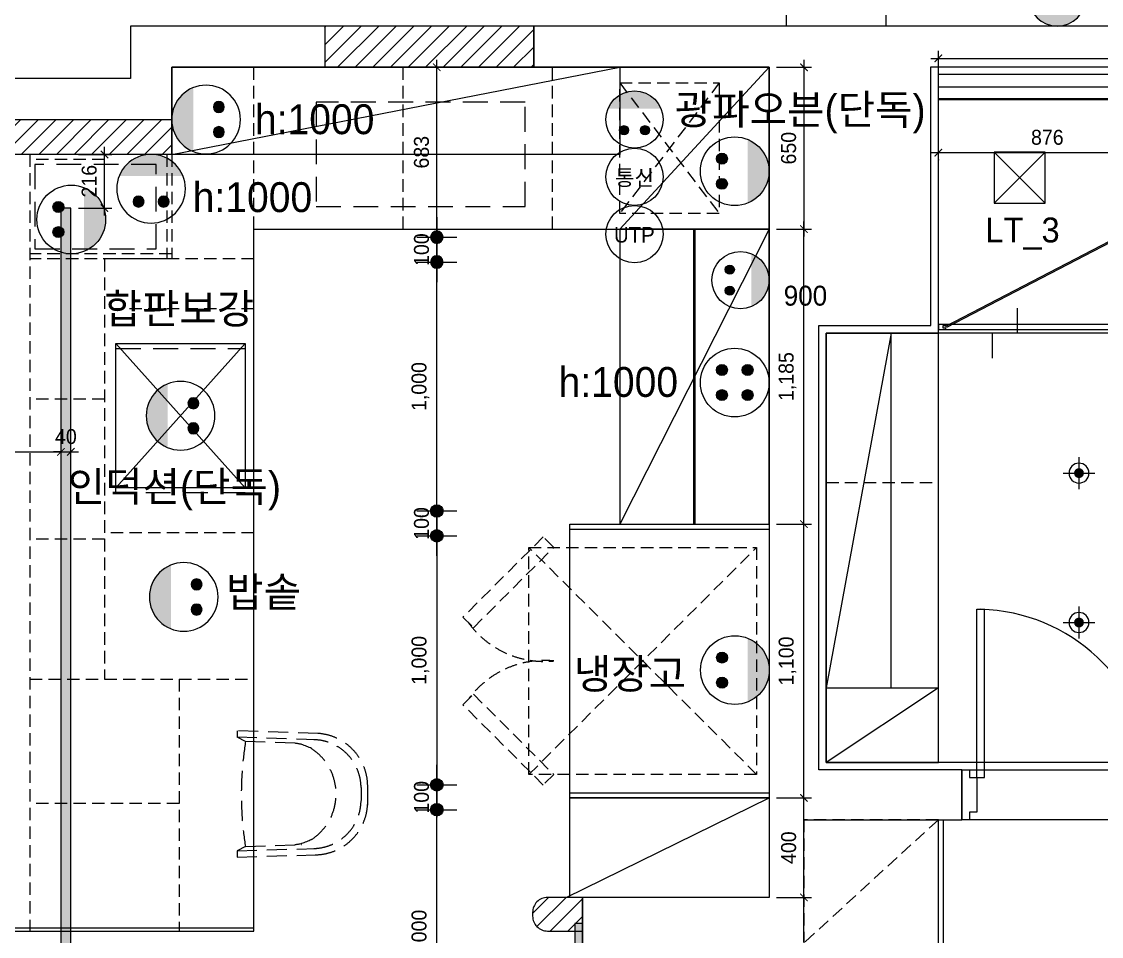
# Model space of a CAD drawing. Header units: inches. Extents: x 3778 to 56227, y -16914 to 35091.
# Drawn here: x 44174 to 48512, y -6040 to -2365 of the extents above; entities that cross this region are included whole.
import ezdxf
from ezdxf.enums import TextEntityAlignment as Align

# ---------------------------------------------------------------- set-up
doc = ezdxf.new("R2010")
doc.units = ezdxf.units.IN
doc.header["$LTSCALE"] = 100
doc.header["$MEASUREMENT"] = 0
doc.header["$PDSIZE"] = 700.071425
for name, pattern in [('DASHED', [0.75, 0.5, -0.25]), ('DASHEDX2', [1.5, 1, -0.5]), ('DH-HID2', [1.2, 0.8, -0.4]), ('HID', [2.5, 1.5, -1])]:
    doc.linetypes.add(name, pattern=pattern)
for name, color, linetype in [('0-ELC TEXT', 7, 'Continuous'), ('03-WAL NEW', 3, 'Continuous'), ('06-FUR', 6, 'Continuous'), ('06-LIGHT', 4, 'Continuous'), ('07-DIM WAL', 5, 'Continuous'), ('2-con', 2, 'Continuous'), ('3.기호.계단선', 30, 'Continuous'), ('BATH', 4, 'Continuous'), ('CO-BATH', 6, 'Continuous'), ('FU-FURM', 251, 'DH-HID2'), ('FUR', 8, 'DASHED'), ('HAT', 8, 'Continuous'), ('RC-LIGHT', 7, 'Continuous'), ('도면층4', 4, 'Continuous'), ('설비', 140, 'Continuous')]:
    doc.layers.add(name, color=color, linetype=linetype)
doc.styles.add('HY 울릉도 L', font='')
doc.styles.add('코레일둥고', font='Korail_Round_Gothic_Medium.ttf')
doc.styles.get('HY 울릉도 L').set_extended_font_data('HY울릉도L')
doc.dimstyles.new('30', dxfattribs={"dimscale": 30, "dimtxt": 2, "dimasz": 1, "dimexe": 1, "dimexo": 1, "dimgap": 1, "dimtad": 1, "dimdec": 0, "dimrnd": 0.05, "dimdsep": 46, "dimlunit": 6, "dimtxsty": 'HY 울릉도 L', "dimblk": 'ARCHTICK', "dimcen": 2.5, "dimdle": 1, "dimclrd": 133, "dimclre": 133, "dimclrt": 30, "dimadec": 0, "dimazin": 0, "dimtfac": 1, "dimtdec": 0, "dimtix": 1, "dimtmove": 2, "dimatfit": 3, "dimldrblk": 'ARCHTICK', "dimfxl": 0, "dimlwd": -1, "dimlwe": -1, "dimarcsym": 0})

# ---------------------------------------------------------------- blocks, each defined once
blk = doc.blocks.new('cjvjf')
at = {"layer": '2-con'}
for p, q in [((155977.5, 75131.5), (155977.5, 74966.5)), ((156817.5, 75131.5), (156817.5, 74966.5)), ((159587.5, 75131.5), (156817.5, 75131.5)), ((156817.5, 74966.5), (157762.5, 74966.5)), ((157762.5, 74966.5), (157762.5, 71631.5)), ((158412.5, 73928.5), (158412.5, 74968.5)), ((158412.5, 74968.5), (160202.5, 74968.5)), ((157962.5, 72143.5), (157962.5, 73928.5)), ((157962.5, 73928.5), (158412.5, 73928.5)), ((158537.5, 72143.5), (157962.5, 72143.5)), ((158537.5, 71943.5), (158537.5, 72143.5)), ((157902.5, 71453.5), (157902.5, 71943.5)), ((157902.5, 71943.5), (158537.5, 71943.5)), ((157762.5, 71631.5), (157012.5, 71631.5)), ((157012.5, 71631.5), (157012.5, 70201.5))]:
    blk.add_line(p, q, dxfattribs=at)
blk.add_lwpolyline([(155977.5, 75131.5), (155197.5, 75131.5), (155197.5, 74921.5), (154692.5, 74921.5), (154692.5, 74756.5), (155362.5, 74756.5), (155362.5, 74966.5), (155977.5, 74966.5)], dxfattribs=at)
at = {"layer": '도면층4'}
for p, q in [((158597.5, 72113.5), (158597.5, 72789.1)), ((158597.5, 72789.1), (158627.5, 72789.1)), ((158627.5, 72113.5), (158627.5, 72788.5)), ((158537.5, 71943.5), (158537.5, 72143.5)), ((158537.5, 72143.5), (159332.5, 72143.5)), ((158537.5, 72143.5), (158537.5, 71943.5)), ((158597.5, 72113.5), (158627.5, 72113.5)), ((159332.5, 71943.5), (158537.5, 71943.5))]:
    blk.add_line(p, q, dxfattribs=at)
blk.add_lwpolyline([(158537.5, 72143.5), (158567.5, 72143.5), (158567.5, 72113.5), (158597.5, 72113.5), (158597.5, 71973.5), (158567.5, 71973.5), (158567.5, 71943.5), (158537.5, 71943.5), (158537.5, 72143.5)], dxfattribs=at)
blk.add_arc((158593.6, 72077.4), 711.9, 5.3297, 88.4822, dxfattribs=at)
blk = doc.blocks.new('cjscjdeh')
at = {"layer": '03-WAL NEW'}
h = blk.add_hatch(dxfattribs=at)
h.set_pattern_fill('_USER', color=8, scale=50, angle=45, pattern_type=0)
h.set_pattern_definition([(45, (-2549.9, -1044.563), (-35.355339, 35.355339), [])])
h.paths.add_polyline_path([(153234.5, 78294.9), (154074.5, 78294.9), (154074.5, 78459.9), (153234.5, 78459.9)])
h = blk.add_hatch(dxfattribs=at)
h.set_pattern_fill('_USER', color=8, scale=50, angle=45, pattern_type=0)
h.set_pattern_definition([(45, (-1723.9, -994.563), (-35.355339, 35.355339), [])])
h.paths.add_polyline_path([(152619.5, 78084.9), (152619.5, 77944.9), (151774.5, 77944.9), (151774.5, 78249.9), (151949.5, 78249.9), (151949.5, 78084.9)])
at = {"color": 8}
for p, q in [((155488.5, 79476.9), (155488.5, 78459.9)), ((155088.5, 79457.4), (155088.5, 78459.9)), ((156015.7, 77326.9), (156015.7, 77226.9)), ((156549.5, 77226.9), (155699.5, 77226.9)), ((156015.7, 77226.9), (155915.7, 77226.9)), ((155915.7, 77226.9), (155915.7, 77126.9))]:
    blk.add_line(p, q, dxfattribs=at)
at = {"layer": '03-WAL NEW'}
blk.add_lwpolyline([(153234.5, 78294.9), (154074.5, 78294.9), (154074.5, 78459.9), (153234.5, 78459.9)], close=True, dxfattribs=at)
blk.add_lwpolyline([(152619.5, 78084.9), (152619.5, 77944.9), (151774.5, 77944.9), (151774.5, 78249.9), (151949.5, 78249.9), (151949.5, 78084.9), (152619.5, 78084.9)], dxfattribs=at)
blk.add_lwpolyline([(154269.5, 74959.9), (154129.5, 74959.9, 0.414214), (154069.5, 74899.9), (154069.5, 74884.9, 0.414214), (154129.5, 74824.9), (154269.5, 74824.9)], format="xyb", close=True, dxfattribs=at)
at = {"layer": '06-FUR', "color": 8}
for p, q in [((152619.5, 77944.9), (154419.5, 78294.9)), ((155019.5, 78294.9), (152619.5, 78294.9)), ((152619.5, 78294.9), (152619.5, 77944.9)), ((152619.5, 78294.9), (154419.5, 78294.9)), ((152619.5, 77944.9), (152619.5, 78294.9)), ((154419.5, 77644.9), (155019.5, 78294.9)), ((154419.5, 78294.9), (154419.5, 77944.9)), ((155019.5, 77644.9), (155019.5, 78294.9)), ((152619.5, 77944.9), (151899.5, 77944.9)), ((154419.5, 77944.9), (152619.5, 77944.9)), ((152949.5, 74824.9), (152949.5, 77644.9)), ((152949.5, 77644.9), (155019.5, 77644.9)), ((155019.5, 77644.9), (154419.5, 77644.9)), ((154419.5, 77644.9), (154419.5, 76459.9)), ((155019.5, 77644.9), (154419.5, 76459.9)), ((155019.5, 76459.9), (155019.5, 77644.9)), ((155699.5, 77226.9), (155249.5, 77226.9)), ((155249.5, 77226.9), (155249.5, 75501.9)), ((155509.5, 77226.9), (155249.5, 75801.9)), ((155509.5, 75801.9), (155509.5, 77226.9)), ((155699.5, 75501.9), (155699.5, 77226.9)), ((154219.2, 76459.9), (155019.5, 76459.9)), ((154219.2, 75359.9), (154219.2, 76459.9)), ((154219.2, 76439.9), (155019.5, 76439.9)), ((154220.5, 76459.9), (155019.5, 76459.9)), ((154419.5, 76459.9), (155019.5, 76459.9)), ((155019.5, 76459.9), (155019.5, 75359.9)), ((155249.5, 75801.9), (155699.5, 75801.9)), ((155699.5, 75801.9), (155249.5, 75501.9)), ((155249.5, 75501.9), (155699.5, 75501.9)), ((154204.3, 74959.9), (155019.5, 75359.9)), ((155019.5, 75359.9), (154219.2, 75359.9)), ((154220.5, 75379.9), (155019.5, 75379.9)), ((155699.5, 74696.9), (155699.5, 75271.9)), ((155699.5, 75271.9), (155719.5, 75271.9)), ((155719.5, 75271.9), (155719.5, 74696.9)), ((152949.5, 74836.9), (151899.5, 74836.9)), ((151899.5, 74824.9), (152949.5, 74824.9))]:
    blk.add_line(p, q, dxfattribs=at)
at = {"layer": '06-FUR', "color": 8, "linetype": 'DASHEDX2'}
for p, q in [((154039.5, 78155.3), (153199.5, 78155.3)), ((153199.5, 78155.3), (153199.5, 77735.3)), ((154039.5, 77735.3), (154039.5, 78155.3)), ((153199.5, 77735.3), (154039.5, 77735.3))]:
    blk.add_line(p, q, dxfattribs=at)
for points in [[(152069.5, 77564.9), (152556.5, 77564.9), (152556.5, 77904.9), (152069.5, 77904.9)], [(152915.2, 77164.9), (152915.2, 76584.9), (152395.2, 76584.9), (152395.2, 77164.9)]]:
    blk.add_lwpolyline(points, close=True, dxfattribs=at)
at = {"layer": '06-FUR', "color": 8}
blk.add_lwpolyline([(154219.2, 75359.9), (155019.5, 75359.9), (155019.5, 74959.9), (154219.2, 74959.9)], close=True, dxfattribs=at)
at = {"layer": 'BATH', "color": 8}
for p, q in [((155699.5, 77226.9), (155699.5, 78266.9)), ((155699.5, 78266.9), (157429.5, 78266.9)), ((155249.5, 75501.9), (155249.5, 77226.9)), ((155249.5, 77226.9), (155699.5, 77226.9)), ((157429.5, 75501.9), (155249.5, 75501.9))]:
    blk.add_line(p, q, dxfattribs=at)
at = {"layer": 'CO-BATH', "color": 8}
for p, q in [((155729.9, 77254.4), (156423.5, 77614.4)), ((156426, 77610.1), (155732.4, 77250.1)), ((156549.5, 77261.9), (155699.5, 77261.9)), ((155699.5, 77261.9), (155699.5, 77241.9)), ((155729.5, 77261.9), (155699.5, 77261.9)), ((155699.5, 77261.9), (155699.5, 77241.9)), ((155729.5, 77256.9), (155729.5, 77261.9)), ((155699.5, 77241.9), (156549.5, 77241.9)), ((155699.5, 77241.9), (155729.5, 77241.9)), ((155719.5, 77246.9), (155719.5, 77256.9)), ((155719.5, 77256.9), (155729.5, 77256.9)), ((155729.5, 77246.9), (155719.5, 77246.9)), ((155729.5, 77241.9), (155729.5, 77246.9)), ((155732.4, 77250.1), (155729.9, 77254.4))]:
    blk.add_line(p, q, dxfattribs=at)
at = {"layer": 'FU-FURM', "color": 8}
for p, q in [((152882.7, 75629.3), (152882.6, 75603.9)), ((153207.4, 75618.4), (152882.7, 75629.3)), ((153200.8, 75593.3), (152882.6, 75603.9)), ((152916.5, 75586.9), (152882.6, 75603.9)), ((153115, 75579.2), (152916.4, 75585.9)), ((153118.4, 75578.8), (153115, 75579.2)), ((153121.7, 75578.4), (153118.4, 75578.8)), ((153124.8, 75578), (153121.7, 75578.4)), ((153128, 75577.5), (153124.8, 75578)), ((153131.2, 75576.9), (153128, 75577.5)), ((153134.6, 75576.1), (153131.2, 75576.9)), ((153138.3, 75575.2), (153134.6, 75576.1)), ((153142.2, 75574), (153138.3, 75575.2)), ((153146.6, 75572.5), (153142.2, 75574)), ((153151.5, 75570.8), (153146.6, 75572.5)), ((153156.6, 75568.9), (153151.5, 75570.8)), ((153161.9, 75566.9), (153156.6, 75568.9)), ((153167.1, 75564.7), (153161.9, 75566.9)), ((153172.2, 75562.5), (153167.1, 75564.7)), ((153176.9, 75560.3), (153172.2, 75562.5)), ((153181.2, 75558.1), (153176.9, 75560.3)), ((153381.6, 75348.9), (153381.6, 75402)), ((153406.9, 75330.9), (153407, 75408.8)), ((153151, 75179.4), (153146.1, 75177.7)), ((153156.1, 75181.3), (153151, 75179.4)), ((153161.4, 75183.3), (153156.1, 75181.3)), ((153166.7, 75185.5), (153161.4, 75183.3)), ((153171.7, 75187.7), (153166.7, 75185.5)), ((153176.5, 75189.9), (153171.7, 75187.7)), ((153180.7, 75192.1), (153176.5, 75189.9)), ((152882.1, 75147), (152882, 75121.6)), ((152915.9, 75163.9), (152882.1, 75147)), ((152882.1, 75147), (153202.6, 75156.9)), ((152915.9, 75165), (153114.5, 75171.1)), ((153117.9, 75171.5), (153114.5, 75171.1)), ((153121.2, 75171.9), (153117.9, 75171.5)), ((153124.3, 75172.3), (153121.2, 75171.9)), ((153127.5, 75172.8), (153124.3, 75172.3)), ((153130.7, 75173.4), (153127.5, 75172.8)), ((153134.1, 75174.1), (153130.7, 75173.4)), ((153137.8, 75175.1), (153134.1, 75174.1)), ((153141.7, 75176.3), (153137.8, 75175.1)), ((153146.1, 75177.7), (153141.7, 75176.3)), ((152882, 75121.6), (153196.2, 75131.3))]:
    blk.add_line(p, q, dxfattribs=at)
for centre, radius, start, end in [((153193.4, 75405.5), 213.6, 0.767, 88.6433), ((154229.8, 75373.8), 1330.6, 170.7811, 189.0768), ((153061.5, 75375.2), 218.5, 68.2072, 68.33), ((153186.1, 75399.2), 194.3, 0.767, 88.6435), ((153061.5, 75375.2), 218.5, 303.0528, 56.805), ((153186, 75350.9), 194.3, 271.2146, 359.0908), ((153193.3, 75344.6), 213.6, 271.2145, 359.0908), ((153061.5, 75375.2), 218.5, 291.5278, 291.6506)]:
    blk.add_arc(centre, radius, start, end, dxfattribs=at)
at = {"layer": 'FUR', "color": 8}
for p, q in [((152949.5, 77644.9), (152949.5, 78294.9)), ((153549.5, 77644.9), (153549.5, 78294.9)), ((154149.5, 77644.9), (154149.5, 78294.9)), ((154819.5, 78232.4), (154419.5, 77707.4)), ((154419.5, 78232.4), (154819.5, 77707.4)), ((154419.5, 77707.4), (154419.5, 78232.4)), ((154419.5, 78232.4), (154819.5, 78232.4)), ((154819.5, 78232.4), (154819.5, 77707.4)), ((154819.5, 77707.4), (154419.5, 77707.4)), ((155249.5, 76626.9), (155699.5, 76626.9)), ((154112.1, 76408.3), (153789.6, 76085.9)), ((154154.5, 76365.9), (154112.1, 76408.3)), ((153832.1, 76043.4), (154154.5, 76365.9)), ((154054.5, 75453.9), (154969.5, 76365.9)), ((154969.5, 75453.9), (154054.5, 76365.9)), ((154054.5, 75453.9), (154054.5, 76365.9)), ((154054.5, 76365.9), (154969.5, 76365.9)), ((154969.5, 76365.9), (154969.5, 75453.9)), ((153789.6, 76085.9), (153832.1, 76043.4)), ((153789.6, 75733.9), (153832.1, 75776.3)), ((153832.1, 75776.3), (154154.5, 75453.9)), ((154112.1, 75411.5), (153789.6, 75733.9)), ((154969.5, 75453.9), (154054.5, 75453.9)), ((154154.5, 75453.9), (154112.1, 75411.5)), ((155699.5, 75271.9), (155159.5, 74776.9)), ((155699.5, 75271.9), (155159.5, 75271.9)), ((155159.5, 75271.9), (155159.5, 74776.9)), ((155699.5, 74776.9), (155699.5, 75271.9))]:
    blk.add_line(p, q, dxfattribs=at)
at = {"layer": 'FUR'}
for p, q in [((152049.5, 77944.9), (152049.5, 74824.9)), ((152349.5, 77924.9), (152049.5, 77924.9)), ((152599.5, 77944.9), (152599.5, 77524.9)), ((152619.5, 77944.9), (152619.5, 77524.9)), ((152619.5, 77544.9), (152049.5, 77544.9)), ((152619.5, 77524.9), (152049.5, 77524.9)), ((152349.5, 77524.9), (152349.5, 75836.9)), ((152949.5, 77524.9), (152349.5, 77524.9)), ((152949.5, 77324.9), (152349.5, 77324.9)), ((152349.5, 76962.2), (152049.5, 76962.2)), ((152349.5, 76399.6), (152049.5, 76399.6)), ((152949.5, 76424.9), (152349.5, 76424.9)), ((152049.5, 75836.9), (152949.5, 75836.9)), ((152649.5, 75836.9), (152649.5, 74824.9)), ((152649.5, 75336.9), (152049.5, 75336.9))]:
    blk.add_line(p, q, dxfattribs=at)
at = {"layer": 'FUR', "color": 8}
for centre, start, end in [((154117.2, 76286), 215.8432, 275.6657), ((154117.2, 75533.8), 84.3343, 144.1568)]:
    blk.add_arc(centre, 377.9, start, end, dxfattribs=at)
at = {"layer": 'HAT', "color": 8, "linetype": 'Continuous'}
for p, q in [((154069.5, 74895.8), (154133.6, 74959.9)), ((154087, 74842.6), (154204.3, 74959.9)), ((154140, 74824.9), (154269.5, 74954.4)), ((154210.7, 74824.9), (154269.5, 74883.7))]:
    blk.add_line(p, q, dxfattribs=at)
blk.add_blockref('cjvjf', (-2743, 3328.4))
blk = doc.blocks.new('ZHSTPS')
at = {"layer": 'RC-LIGHT'}
h = blk.add_hatch(color=10, dxfattribs=at)
edge = h.paths.add_edge_path()
edge.add_arc((185728.7, 67741.8), 22, 0, 360)
h = blk.add_hatch(color=10, dxfattribs=at)
edge = h.paths.add_edge_path()
edge.add_arc((185829.6, 67741.8), 22, 0, 360)
h = blk.add_hatch(color=10, dxfattribs=at)
edge = h.paths.add_edge_path()
edge.add_line((185907.1, 67638.7), (185651.2, 67638.7))
edge.add_ellipse((185779.2, 67690.3), major_axis=(97.6, 97.6), ratio=1, start_angle=156.9578, end_angle=293.0422)
at = {"layer": 'RC-LIGHT', "color": 10}
for centre, radius in [((185779.2, 67690.3), 138), ((185728.7, 67741.8), 22), ((185829.6, 67741.8), 22)]:
    blk.add_circle(centre, radius, dxfattribs=at)
blk = doc.blocks.new('1')
at = {"linetype": 'Continuous'}
h = blk.add_hatch(color=4, dxfattribs=at)
h.dxf.hatch_style = 1
edge = h.paths.add_edge_path()
edge.add_arc((11539653.5, -14273503.8), 37.5, 0, 360)
at = {"color": 1, "linetype": 'Continuous'}
for p, q in [((11539653.5, -14273637.1), (11539653.5, -14273370.5)), ((11539520.2, -14273503.8), (11539786.8, -14273503.8))]:
    blk.add_line(p, q, dxfattribs=at)
at = {"color": 4, "linetype": 'Continuous'}
for radius in [41.5, 37.5]:
    blk.add_circle((11539653.5, -14273503.8), radius, dxfattribs=at)
blk = doc.blocks.new('_ArchTick')
at = {"color": 0, "linetype": 'ByBlock', "const_width": 0.15}
blk.add_lwpolyline([(-0.5, -0.5), (0.5, 0.5)], dxfattribs=at)
blk = doc.blocks.new('*D336')
at = {"layer": '07-DIM WAL', "color": 133}
for p, q in [((45841.5, -4331.5), (45841.5, -4301.5)), ((45841.5, -4331.5), (45841.5, -4431.5)), ((45871.5, -4331.5), (45871.5, -4331.5)), ((45841.5, -4431.5), (45841.5, -4461.5)), ((45871.5, -4431.5), (45871.5, -4431.5))]:
    blk.add_line(p, q, dxfattribs=at)
at = {"layer": 'Defpoints', "color": 0}
for p in [(45841.5, -4331.5), (45841.5, -4431.5), (45841.5, -4431.5)]:
    blk.add_point(p, dxfattribs=at)
at = {"layer": '07-DIM WAL', "color": 133, "xscale": 30, "yscale": 30, "zscale": 30}
for p, rotation in [((45841.5, -4331.5), 270), ((45841.5, -4431.5), 90)]:
    blk.add_blockref('_ArchTick', p, dxfattribs=dict(at, rotation=rotation))
at = {"layer": '07-DIM WAL', "color": 30, "insert": (45780.3, -4381.5), "char_height": 60, "attachment_point": 5, "rotation": 90, "style": 'HY 울릉도 L'}
blk.add_mtext('100', dxfattribs=at)
blk = doc.blocks.new('*D337')
at = {"layer": '07-DIM WAL', "color": 133}
for p, q in [((45841.5, -4401.5), (45841.5, -5461.5)), ((45871.5, -4431.5), (45871.5, -4431.5)), ((45871.5, -5431.5), (45871.5, -5431.5))]:
    blk.add_line(p, q, dxfattribs=at)
at = {"layer": 'Defpoints', "color": 0}
for p in [(45841.5, -4431.5), (45841.5, -5431.5), (45841.5, -5431.5)]:
    blk.add_point(p, dxfattribs=at)
at = {"layer": '07-DIM WAL', "color": 133, "xscale": 30, "yscale": 30, "zscale": 30}
for p, rotation in [((45841.5, -4431.5), 90), ((45841.5, -5431.5), 270)]:
    blk.add_blockref('_ArchTick', p, dxfattribs=dict(at, rotation=rotation))
at = {"layer": '07-DIM WAL', "color": 30, "insert": (45775.6, -4931.5), "char_height": 60, "attachment_point": 5, "rotation": 90, "style": 'HY 울릉도 L'}
blk.add_mtext('1,000', dxfattribs=at)
blk = doc.blocks.new('*D338')
at = {"layer": '07-DIM WAL', "color": 133}
for p, q in [((45841.5, -5431.5), (45841.5, -5401.5)), ((45811.5, -5431.5), (45811.5, -5431.5)), ((45841.5, -5431.5), (45841.5, -5531.5)), ((45841.5, -5531.5), (45841.5, -5561.5)), ((45871.5, -5531.5), (45871.5, -5531.5))]:
    blk.add_line(p, q, dxfattribs=at)
at = {"layer": 'Defpoints', "color": 0}
for p in [(45841.5, -5431.5), (45841.5, -5531.5), (45841.5, -5531.5)]:
    blk.add_point(p, dxfattribs=at)
at = {"layer": '07-DIM WAL', "color": 133, "xscale": 30, "yscale": 30, "zscale": 30}
for p, rotation in [((45841.5, -5431.5), 270), ((45841.5, -5531.5), 90)]:
    blk.add_blockref('_ArchTick', p, dxfattribs=dict(at, rotation=rotation))
at = {"layer": '07-DIM WAL', "color": 30, "insert": (45780.3, -5481.5), "char_height": 60, "attachment_point": 5, "rotation": 90, "style": 'HY 울릉도 L'}
blk.add_mtext('100', dxfattribs=at)
blk = doc.blocks.new('*D339')
at = {"layer": '07-DIM WAL', "color": 133}
for p, q in [((45841.5, -4361.5), (45841.5, -3301.5)), ((45871.5, -3331.5), (45871.5, -3331.5)), ((45871.5, -4331.5), (45871.5, -4331.5))]:
    blk.add_line(p, q, dxfattribs=at)
at = {"layer": 'Defpoints', "color": 0}
for p in [(45841.5, -3331.5), (45841.5, -3331.5), (45841.5, -4331.5)]:
    blk.add_point(p, dxfattribs=at)
at = {"layer": '07-DIM WAL', "color": 133, "xscale": 30, "yscale": 30, "zscale": 30}
for p, rotation in [((45841.5, -3331.5), 90), ((45841.5, -4331.5), 270)]:
    blk.add_blockref('_ArchTick', p, dxfattribs=dict(at, rotation=rotation))
at = {"layer": '07-DIM WAL', "color": 30, "insert": (45775.6, -3831.5), "char_height": 60, "attachment_point": 5, "rotation": 90, "style": 'HY 울릉도 L'}
blk.add_mtext('1,000', dxfattribs=at)
blk = doc.blocks.new('*D340')
at = {"layer": '07-DIM WAL', "color": 133}
for p, q in [((45841.5, -3231.5), (45841.5, -3201.5)), ((45841.5, -3331.5), (45841.5, -3231.5)), ((45871.5, -3231.5), (45871.5, -3231.5)), ((45811.5, -3331.5), (45811.5, -3331.5)), ((45841.5, -3331.5), (45841.5, -3361.5))]:
    blk.add_line(p, q, dxfattribs=at)
at = {"layer": 'Defpoints', "color": 0}
for p in [(45841.5, -3231.5), (45841.5, -3231.5), (45841.5, -3331.5)]:
    blk.add_point(p, dxfattribs=at)
at = {"layer": '07-DIM WAL', "color": 133, "xscale": 30, "yscale": 30, "zscale": 30}
for p, rotation in [((45841.5, -3231.5), 270), ((45841.5, -3331.5), 90)]:
    blk.add_blockref('_ArchTick', p, dxfattribs=dict(at, rotation=rotation))
at = {"layer": '07-DIM WAL', "color": 30, "insert": (45780.3, -3281.5), "char_height": 60, "attachment_point": 5, "rotation": 90, "style": 'HY 울릉도 L'}
blk.add_mtext('100', dxfattribs=at)
blk = doc.blocks.new('*D341')
at = {"layer": '2-con', "color": 133}
for p, q in [((45841.5, -6561.5), (45841.5, -5501.5)), ((45811.5, -5531.5), (45811.5, -5531.5)), ((45811.5, -6531.5), (45811.5, -6531.5))]:
    blk.add_line(p, q, dxfattribs=at)
at = {"layer": 'Defpoints', "color": 0}
for p in [(45841.5, -5531.5), (45841.5, -5531.5), (45841.5, -6531.5)]:
    blk.add_point(p, dxfattribs=at)
at = {"layer": '2-con', "color": 133, "xscale": 30, "yscale": 30, "zscale": 30}
for p, rotation in [((45841.5, -5531.5), 90), ((45841.5, -6531.5), 270)]:
    blk.add_blockref('_ArchTick', p, dxfattribs=dict(at, rotation=rotation))
at = {"layer": '2-con', "color": 30, "insert": (45775.6, -6031.5), "char_height": 60, "attachment_point": 5, "rotation": 90, "style": 'HY 울릉도 L'}
blk.add_mtext('1,000', dxfattribs=at)
blk = doc.blocks.new('hallogen')
h = blk.add_hatch(color=256)
h.dxf.hatch_style = 1
edge = h.paths.add_edge_path()
edge.add_arc((48591.7, 60854.3), 31.2, 0, 360, ccw=False)
at = {"color": 1, "linetype": 'Continuous'}
for p, q in [((48591.7, 60954.3), (48591.7, 60754.3)), ((48691.7, 60854.3), (48491.7, 60854.3))]:
    blk.add_line(p, q, dxfattribs=at)
at = {"color": 4, "linetype": 'Continuous'}
blk.add_circle((48591.7, 60854.3), 62.5, dxfattribs=at)
blk = doc.blocks.new('*D257')
at = {"layer": '07-DIM WAL', "color": 133}
for p, q in [((48762, -2892), (47826.5, -2892)), ((47856.5, -2919.5), (47856.5, -2922))]:
    blk.add_line(p, q, dxfattribs=at)
at = {"layer": 'Defpoints', "color": 0}
for p in [(47856.5, -2889.5), (47856.5, -2892), (48732, -2892)]:
    blk.add_point(p, dxfattribs=at)
at = {"layer": '07-DIM WAL', "color": 133, "xscale": 30, "yscale": 30, "zscale": 30, "rotation": 180}
blk.add_blockref('_ArchTick', (47856.5, -2892), dxfattribs=at)
at = {"layer": '07-DIM WAL', "color": 133, "xscale": 30, "yscale": 30, "zscale": 30}
blk.add_blockref('_ArchTick', (48732, -2892), dxfattribs=at)
at = {"layer": '07-DIM WAL', "color": 30, "insert": (48294.3, -2830.6), "char_height": 60, "attachment_point": 5, "style": 'HY 울릉도 L'}
blk.add_mtext('876', dxfattribs=at)
blk = doc.blocks.new('egoo')
at = {"layer": '설비'}
h = blk.add_hatch(color=140, dxfattribs=at)
edge = h.paths.add_edge_path()
edge.add_arc((1015645.3, 443433.7), 22.3, 0, 360)
h = blk.add_hatch(color=140, dxfattribs=at)
edge = h.paths.add_edge_path()
edge.add_arc((1015747.7, 443433.7), 22.3, 0, 360)
h = blk.add_hatch(color=140, dxfattribs=at)
edge = h.paths.add_edge_path()
edge.add_line((1015826.3, 443329.1), (1015566.6, 443329.1))
edge.add_ellipse((1015696.5, 443381.5), major_axis=(99, 99), ratio=1, start_angle=156.9578, end_angle=293.0422)
at = {"layer": '설비', "color": 140}
for centre, radius in [((1015696.5, 443381.5), 140), ((1015645.3, 443433.7), 22.3), ((1015747.7, 443433.7), 22.3)]:
    blk.add_circle(centre, radius, dxfattribs=at)
blk = doc.blocks.new('*D271')
at = {"layer": '07-DIM WAL', "color": 133}
for p, q in [((45841.5, -3261.5), (45841.5, -2519)), ((45871.5, -2549), (45871.5, -2549)), ((45871.5, -3231.5), (45871.5, -3231.5))]:
    blk.add_line(p, q, dxfattribs=at)
at = {"layer": 'Defpoints', "color": 0}
for p in [(45841.5, -2549), (45841.5, -2549), (45841.5, -3231.5)]:
    blk.add_point(p, dxfattribs=at)
at = {"layer": '07-DIM WAL', "color": 133, "xscale": 30, "yscale": 30, "zscale": 30}
for p, rotation in [((45841.5, -2549), 90), ((45841.5, -3231.5), 270)]:
    blk.add_blockref('_ArchTick', p, dxfattribs=dict(at, rotation=rotation))
at = {"layer": '07-DIM WAL', "color": 30, "insert": (45780.2, -2890.2), "char_height": 60, "attachment_point": 5, "rotation": 90, "style": 'HY 울릉도 L'}
blk.add_mtext('683', dxfattribs=at)
blk = doc.blocks.new('*D370')
at = {"layer": '07-DIM WAL', "color": 133}
for p, q in [((44401.5, -2899), (44536.5, -2899)), ((44506.5, -3144.5), (44506.5, -2869)), ((44401.5, -3114.5), (44536.5, -3114.5))]:
    blk.add_line(p, q, dxfattribs=at)
at = {"layer": 'Defpoints', "color": 0}
for p in [(44371.5, -2899), (44506.5, -2899), (44371.5, -3114.5)]:
    blk.add_point(p, dxfattribs=at)
at = {"layer": '07-DIM WAL', "color": 133, "xscale": 30, "yscale": 30, "zscale": 30}
for p, rotation in [((44506.5, -2899), 90), ((44506.5, -3114.5), 270)]:
    blk.add_blockref('_ArchTick', p, dxfattribs=dict(at, rotation=rotation))
at = {"layer": '07-DIM WAL', "color": 30, "insert": (44445.3, -3006.7), "char_height": 60, "attachment_point": 5, "rotation": 90, "style": 'HY 울릉도 L'}
blk.add_mtext('216', dxfattribs=at)
blk = doc.blocks.new('*D371')
at = {"layer": '07-DIM WAL', "color": 133}
blk.add_line((43564, -4094), (44361.5, -4094), dxfattribs=at)
at = {"layer": 'Defpoints', "color": 0}
for p in [(43594, -4094), (44331.5, -4094), (44331.5, -4094)]:
    blk.add_point(p, dxfattribs=at)
at = {"layer": '07-DIM WAL', "color": 133, "xscale": 30, "yscale": 30, "zscale": 30, "rotation": 180}
blk.add_blockref('_ArchTick', (43594, -4094), dxfattribs=at)
at = {"layer": '07-DIM WAL', "color": 133, "xscale": 30, "yscale": 30, "zscale": 30}
blk.add_blockref('_ArchTick', (44331.5, -4094), dxfattribs=at)
at = {"layer": '07-DIM WAL', "color": 30, "insert": (43962.8, -4032.6), "char_height": 60, "attachment_point": 5, "style": 'HY 울릉도 L'}
blk.add_mtext('738', dxfattribs=at)
blk = doc.blocks.new('*D372')
at = {"layer": '07-DIM WAL', "color": 133}
for p, q in [((44331.5, -4094), (44301.5, -4094)), ((44331.5, -4094), (44371.5, -4094)), ((44371.5, -4094), (44401.5, -4094))]:
    blk.add_line(p, q, dxfattribs=at)
at = {"layer": 'Defpoints', "color": 0}
for p in [(44331.5, -4094), (44371.5, -4094), (44371.5, -4094)]:
    blk.add_point(p, dxfattribs=at)
at = {"layer": '07-DIM WAL', "color": 133, "xscale": 30, "yscale": 30, "zscale": 30}
blk.add_blockref('_ArchTick', (44331.5, -4094), dxfattribs=at)
at = {"layer": '07-DIM WAL', "color": 133, "xscale": 30, "yscale": 30, "zscale": 30, "rotation": 180}
blk.add_blockref('_ArchTick', (44371.5, -4094), dxfattribs=at)
at = {"layer": '07-DIM WAL', "color": 30, "insert": (44351.5, -4032.7), "char_height": 60, "attachment_point": 5, "style": 'HY 울릉도 L'}
blk.add_mtext('40', dxfattribs=at)
blk = doc.blocks.new('*D305')
at = {"layer": '07-DIM WAL', "color": 133}
for p, q in [((47316.5, -5914), (47316.5, -5454)), ((47206.5, -5484), (47346.5, -5484)), ((47206.5, -5884), (47346.5, -5884))]:
    blk.add_line(p, q, dxfattribs=at)
at = {"layer": 'Defpoints', "color": 0}
for p in [(47176.5, -5484), (47316.5, -5484), (47176.5, -5884)]:
    blk.add_point(p, dxfattribs=at)
at = {"layer": '07-DIM WAL', "color": 133, "xscale": 30, "yscale": 30, "zscale": 30}
for p, rotation in [((47316.5, -5484), 90), ((47316.5, -5884), 270)]:
    blk.add_blockref('_ArchTick', p, dxfattribs=dict(at, rotation=rotation))
at = {"layer": '07-DIM WAL', "color": 30, "insert": (47255.3, -5684), "char_height": 60, "attachment_point": 5, "rotation": 90, "style": 'HY 울릉도 L'}
blk.add_mtext('400', dxfattribs=at)
blk = doc.blocks.new('*D306')
at = {"layer": '07-DIM WAL', "color": 133}
for p, q in [((47316.5, -5514), (47316.5, -4354)), ((47206.5, -4384), (47346.5, -4384)), ((47206.5, -5484), (47346.5, -5484))]:
    blk.add_line(p, q, dxfattribs=at)
at = {"layer": 'Defpoints', "color": 0}
for p in [(47176.5, -4384), (47316.5, -4384), (47176.5, -5484)]:
    blk.add_point(p, dxfattribs=at)
at = {"layer": '07-DIM WAL', "color": 133, "xscale": 30, "yscale": 30, "zscale": 30}
for p, rotation in [((47316.5, -4384), 90), ((47316.5, -5484), 270)]:
    blk.add_blockref('_ArchTick', p, dxfattribs=dict(at, rotation=rotation))
at = {"layer": '07-DIM WAL', "color": 30, "insert": (47250.6, -4934), "char_height": 60, "attachment_point": 5, "rotation": 90, "style": 'HY 울릉도 L'}
blk.add_mtext('1,100', dxfattribs=at)
blk = doc.blocks.new('*D307')
at = {"layer": '07-DIM WAL', "color": 133}
for p, q in [((47206.5, -3199), (47346.5, -3199)), ((47316.5, -4414), (47316.5, -3169)), ((47206.5, -4384), (47346.5, -4384))]:
    blk.add_line(p, q, dxfattribs=at)
at = {"layer": 'Defpoints', "color": 0}
for p in [(47176.5, -3199), (47316.5, -3199), (47176.5, -4384)]:
    blk.add_point(p, dxfattribs=at)
at = {"layer": '07-DIM WAL', "color": 133, "xscale": 30, "yscale": 30, "zscale": 30}
for p, rotation in [((47316.5, -3199), 90), ((47316.5, -4384), 270)]:
    blk.add_blockref('_ArchTick', p, dxfattribs=dict(at, rotation=rotation))
at = {"layer": '07-DIM WAL', "color": 30, "insert": (47250.6, -3791.5), "char_height": 60, "attachment_point": 5, "rotation": 90, "style": 'HY 울릉도 L'}
blk.add_mtext('1,185', dxfattribs=at)
blk = doc.blocks.new('*D308')
at = {"layer": '07-DIM WAL', "color": 133}
for p, q in [((47206.5, -2549), (47346.5, -2549)), ((47316.5, -2519), (47316.5, -3229)), ((47206.5, -3199), (47346.5, -3199))]:
    blk.add_line(p, q, dxfattribs=at)
at = {"layer": 'Defpoints', "color": 0}
for p in [(47176.5, -2549), (47176.5, -3199), (47316.5, -3199)]:
    blk.add_point(p, dxfattribs=at)
at = {"layer": '07-DIM WAL', "color": 133, "xscale": 30, "yscale": 30, "zscale": 30}
for p, rotation in [((47316.5, -2549), 90), ((47316.5, -3199), 270)]:
    blk.add_blockref('_ArchTick', p, dxfattribs=dict(at, rotation=rotation))
at = {"layer": '07-DIM WAL', "color": 30, "insert": (47255.2, -2874), "char_height": 60, "attachment_point": 5, "rotation": 90, "style": 'HY 울릉도 L'}
blk.add_mtext('650', dxfattribs=at)
blk = doc.blocks.new('*D384')
at = {"layer": 'Defpoints', "color": 0}
for p in [(49481.5, -2513.3), (47856.5, -2627), (49481.5, -2627)]:
    blk.add_point(p, dxfattribs=at)
at = {"layer": 'HAT', "color": 133}
for p, q in [((47826.5, -2513.3), (49511.5, -2513.3)), ((47856.5, -2597), (47856.5, -2483.3)), ((49481.5, -2597), (49481.5, -2483.3))]:
    blk.add_line(p, q, dxfattribs=at)
at = {"layer": 'HAT', "color": 133, "xscale": 30, "yscale": 30, "zscale": 30, "rotation": 180}
blk.add_blockref('_ArchTick', (47856.5, -2513.3), dxfattribs=at)
at = {"layer": 'HAT', "color": 133, "xscale": 30, "yscale": 30, "zscale": 30}
blk.add_blockref('_ArchTick', (49481.5, -2513.3), dxfattribs=at)
at = {"layer": 'HAT', "color": 30, "insert": (48669, -2447.4), "char_height": 60, "attachment_point": 5, "style": 'HY 울릉도 L'}
blk.add_mtext('1,625', dxfattribs=at)

msp = doc.modelspace()

# ---------------------------------------------------------------- hatches: boundary and pattern name
at = {"layer": '3.기호.계단선'}
h = msp.add_hatch(color=10, dxfattribs=at)
h.dxf.hatch_style = 1
h.paths.add_polyline_path([(46396.5, -5989), (46396.5, -7319), (46426.5, -7319), (46426.5, -5989)])
at = {"layer": 'RC-LIGHT'}
h = msp.add_hatch(color=10, dxfattribs=at)
edge = h.paths.add_edge_path()
edge.add_arc((46987, -3765), 22, 0, 360)
h = msp.add_hatch(color=10, dxfattribs=at)
edge = h.paths.add_edge_path()
edge.add_arc((47090.1, -3765), 22, 0, 360)
h = msp.add_hatch(color=10, dxfattribs=at)
edge = h.paths.add_edge_path()
edge.add_arc((46987, -3865.9), 22, 0, 360)
h = msp.add_hatch(color=10, dxfattribs=at)
edge = h.paths.add_edge_path()
edge.add_arc((47090.1, -3865.9), 22, 0, 360)
at = {"layer": '설비'}
h = msp.add_hatch(dxfattribs=at)
h.set_pattern_fill('DOTS', color=140, scale=10)
h.set_pattern_definition([(0, (-135902.865, -82053.96), (7.9375, 15.875), [0, -15.875])])
h.paths.add_polyline_path([(44331.5, -3114.5), (44331.5, -6774.5), (36271.5, -6774.5), (36271.5, -6814.5), (44371.5, -6814.5), (44371.5, -3114.5)])

# ---------------------------------------------------------------- linework, layer by layer
at = {"color": 0}
for p, q in [((45072.3, -4239), (44552.3, -3659)), ((44552.3, -4239), (45072.3, -3659))]:
    msp.add_line(p, q, dxfattribs=at)
msp.add_lwpolyline([(44552.3, -3659), (45072.3, -3659), (45072.3, -4239), (44552.3, -4239)], close=True, dxfattribs=at)
at = {"layer": '06-LIGHT', "color": 10, "linetype": 'HID', "const_width": 10}
for points in [[(47856.5, -2677), (49481.5, -2677)], [(46876.5, -3199), (46876.5, -4384)]]:
    msp.add_lwpolyline(points, dxfattribs=at)
at = {"layer": '3.기호.계단선', "color": 10}
msp.add_lwpolyline([(46396.5, -5989), (46396.5, -7319), (46426.5, -7319), (46426.5, -5989), (46396.5, -5989)], dxfattribs=at)
at = {"layer": 'RC-LIGHT'}
for p, q in [((48080.7, -3094.5), (48285.7, -2889.5)), ((48080.7, -2889.5), (48285.7, -3094.5))]:
    msp.add_line(p, q, dxfattribs=at)
msp.add_lwpolyline([(47856.5, -2627), (49481.5, -2627)], dxfattribs=at)
msp.add_lwpolyline([(48080.7, -3094.5), (48285.7, -3094.5), (48285.7, -2889.5), (48080.7, -2889.5)], close=True, dxfattribs=at)
at = {"layer": 'RC-LIGHT', "color": 10}
for centre, radius in [((47038.5, -3815.5), 138), ((46987, -3765), 22), ((47090.1, -3765), 22), ((46987, -3865.9), 22), ((47090.1, -3865.9), 22)]:
    msp.add_circle(centre, radius, dxfattribs=at)
at = {"layer": '설비', "color": 140}
msp.add_lwpolyline([(44331.5, -3114.5), (44331.5, -6774.5), (36271.5, -6774.5), (36271.5, -6814.5), (44371.5, -6814.5), (44371.5, -3114.5), (44331.5, -3114.5)], dxfattribs=at)
for centre in [(46636.1, -2989), (46636.1, -3219)]:
    msp.add_circle(centre, 115, dxfattribs=at)

# ---------------------------------------------------------------- block references
msp.add_blockref('cjscjdeh', (-107843, -80843.8))
at = {"layer": 'RC-LIGHT', "color": 10, "xscale": -1}
for p, rotation in [((-22775.8, -188538.1), 270), ((-141085.4, 64653.4), 180), ((-22878.1, -189728.1), 270), ((-22865.3, -190456), 270)]:
    msp.add_blockref('ZHSTPS', p, dxfattribs=dict(at, rotation=rotation))
at = {"layer": 'RC-LIGHT', "color": 10}
for p, rotation in [((114728.9, -188745.8), 90.00000000000001), ((112063.2, -188939.7), 90.00000000000001), ((114729.4, -190749.9), 89.99999999999999)]:
    msp.add_blockref('ZHSTPS', p, dxfattribs=dict(at, rotation=rotation))
at = {"layer": 'RC-LIGHT', "xscale": -0.6024096385271789, "yscale": 0.6024096385271789, "zscale": 0.6024096385271789, "rotation": 180}
for p in [(-6905756.9, -8601727.7), (-6905756.9, -8601827.7)]:
    msp.add_blockref('1', p, dxfattribs=at)
at = {"layer": 'RC-LIGHT'}
for name, p, xscale, yscale, zscale in [('hallogen', (79520.2, -43126.2), -0.64, 0.64, 0.64), ('1', (-6905756.9, 8594164.8), 0.6024096385271789, 0.6024096385271789, 0.6024096385271789), ('1', (-6905756.9, 8594064.8), 0.6024096385271789, 0.6024096385271789, 0.6024096385271789), ('hallogen', (79520.2, -43726.2), -0.64, 0.64, 0.64), ('1', (-6905756.9, 8593064.8), 0.6024096385271789, 0.6024096385271789, 0.6024096385271789), ('1', (-6905756.9, 8592964.8), 0.6024096385271789, 0.6024096385271789, 0.6024096385271789)]:
    msp.add_blockref(name, p, dxfattribs=dict(at, xscale=xscale, yscale=yscale, zscale=zscale))
at = {"layer": '설비', "color": 140, "xscale": -0.8214285869294655, "yscale": 0.8214285869294655, "zscale": 0.8214285869294655}
msp.add_blockref('egoo', (882656.4, -366475.2), dxfattribs=at)
at = {"layer": '설비', "color": 140, "xscale": 0.8214285869294655, "yscale": 0.8214285869294655, "zscale": 0.8214285869294655}
for p, rotation in [((880958.2, 361447.3), 180), ((411267.8, -837726.2), 89.99999999999997)]:
    msp.add_blockref('egoo', p, dxfattribs=dict(at, rotation=rotation))

# ---------------------------------------------------------------- texts
at = {"layer": '0-ELC TEXT', "style": '코레일둥고'}
msp.add_text('900', height=80, dxfattribs=at).set_placement((47235.3, -3506.5))
at = {"layer": '3.기호.계단선', "linetype": 'HID', "style": '코레일둥고'}
msp.add_text('LT_3', height=100, dxfattribs=at).set_placement((48045.6, -3252.6))
at = {"layer": '3.기호.계단선', "color": 10, "style": '코레일둥고'}
msp.add_text('합판보강', height=120, dxfattribs=at).set_placement((44505.8, -3579.2))
at = {"layer": 'RC-LIGHT', "color": 10, "style": '코레일둥고'}
for s, p in [('광파오븐(단독)', (46797.2, -2658.4)), ('h:1000', (45110.9, -2697.7)), ('h:1000', (44860.9, -3010.7)), ('h:1000', (46330.9, -3753.2)), ('인덕션(단독)', (44358.2, -4173.3)), ('밥솥', (44995, -4596.9)), ('냉장고', (46391.9, -4925.6))]:
    msp.add_text(s, height=120, dxfattribs=at).set_placement(p, align=Align.TOP_LEFT)
at = {"layer": '설비', "color": 140, "style": '코레일둥고'}
for s, p in [('통신', (46557, -3023.6)), ('UTP', (46553.5, -3253.2))]:
    msp.add_text(s, height=62.5, dxfattribs=at).set_placement(p)

# ---------------------------------------------------------------- dimensions: what is measured, and where the dimension line sits
at = {"layer": '07-DIM WAL'}
for base, p1, p2, angle, picture, middle in [((45841.5499522, -2548.9513723), (45841.5499522, -3231.4513723), (45841.5499522, -2548.9513723), 90, '*D271', (45780.2066687, -2890.2013723)), ((47316.5, -3199), (47176.5, -2549), (47176.5, -3199), 90, '*D308', (47255.2, -2874)), ((44506.55, -2898.9514), (44371.55, -3114.5122), (44371.55, -2898.9514), 90, '*D370', (44445.2881, -3006.7318)), ((45841.5, -3231.5), (45841.5, -3331.5), (45841.5, -3231.5), 270, '*D340', (45780.3, -3281.5)), ((47316.5, -3199), (47176.5, -4384), (47176.5, -3199), 90, '*D307', (47250.6, -3791.5)), ((45841.5, -3331.5), (45841.5, -4331.5), (45841.5, -3331.5), 270, '*D339', (45775.6, -3831.5)), ((45841.5, -4431.5), (45841.5, -4331.5), (45841.5, -4431.5), 90, '*D336', (45780.3, -4381.5)), ((47316.5, -4384), (47176.5, -5484), (47176.5, -4384), 90, '*D306', (47250.6, -4934)), ((45841.5, -5431.5), (45841.5, -4431.5), (45841.5, -5431.5), 90, '*D337', (45775.6, -4931.5)), ((45841.5, -5531.5), (45841.5, -5431.5), (45841.5, -5531.5), 90, '*D338', (45780.3, -5481.5)), ((47316.5, -5484), (47176.5, -5884), (47176.5, -5484), 90, '*D305', (47255.3, -5684))]:
    dim = msp.add_linear_dim(base=base, p1=p1, p2=p2, angle=angle, dimstyle='30', override={"dimfxl": 1.25, "dimarcsym": 2}, dxfattribs=at)
    dim.commit()
    dim.dimension.update_dxf_attribs({"geometry": picture, "text_midpoint": middle})
for base, p1, p2, picture, middle in [((47856.5499522, -2891.9513723), (48732.0499522, -2891.9513723), (47856.5499522, -2889.4513723), '*D257', (48294.2999522, -2830.6487942)), ((44331.5499522, -4093.9513723), (43594.0499522, -4093.9513723), (44331.5499522, -4093.9513723), '*D371', (43962.7999522, -4032.6080887)), ((44371.5, -4094), (44331.5, -4094), (44371.5, -4094), '*D372', (44351.5, -4032.7))]:
    dim = msp.add_linear_dim(base=base, p1=p1, p2=p2, dimstyle='30', override={"dimfxl": 1.25, "dimarcsym": 2}, dxfattribs=at)
    dim.commit()
    dim.dimension.update_dxf_attribs({"geometry": picture, "text_midpoint": middle})
at = {"layer": '2-con'}
dim = msp.add_linear_dim(base=(45841.5, -5531.5), p1=(45841.5, -6531.5), p2=(45841.5, -5531.5), angle=90, dimstyle='30', override={"dimfxl": 1.25, "dimarcsym": 2}, dxfattribs=at)
dim.commit()
dim.dimension.update_dxf_attribs({"geometry": '*D341', "text_midpoint": (45775.6, -6031.5)})
at = {"layer": 'HAT'}
dim = msp.add_linear_dim(base=(49481.5, -2513.3), p1=(47856.5, -2627), p2=(49481.5, -2627), dimstyle='30', override={"dimfxl": 1.25, "dimarcsym": 2}, dxfattribs=at)
dim.commit()
dim.dimension.update_dxf_attribs({"geometry": '*D384', "text_midpoint": (48669, -2447.4)})

doc.saveas('drawing.dxf')
